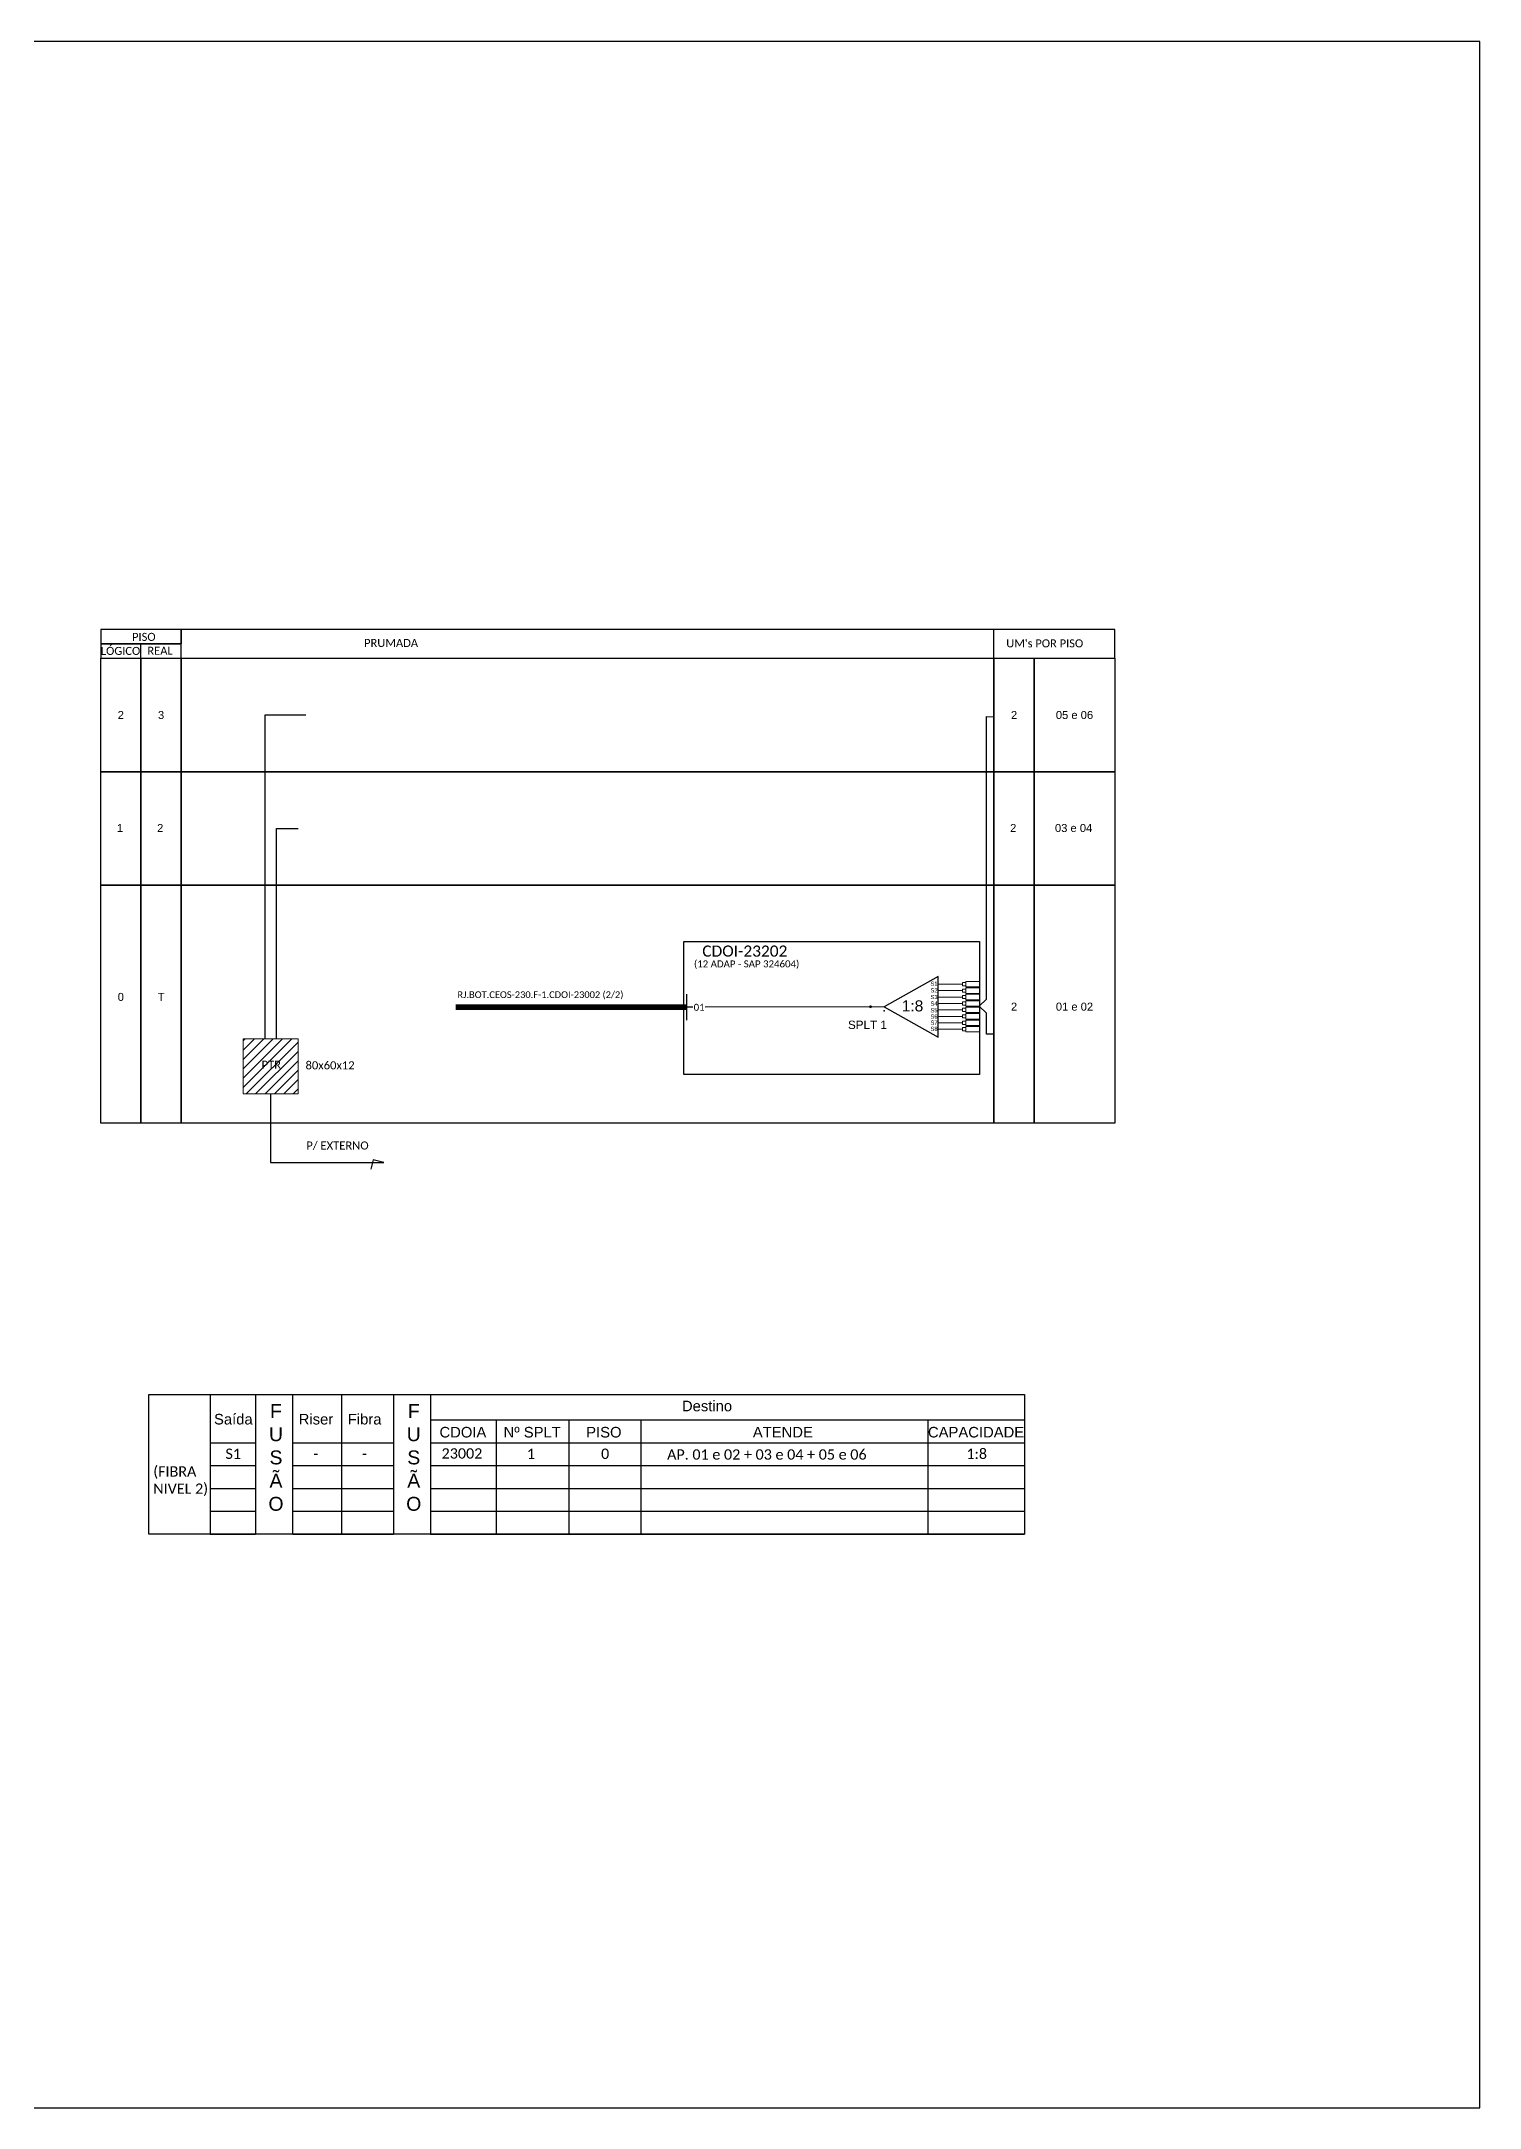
# Model space of a CAD drawing. Extents: x -89 to 749, y 705 to 1299.
# Drawn here: x 336 to 749, y 705 to 1299 of the extents above; entities that cross this region are included whole.
import ezdxf
from ezdxf.enums import TextEntityAlignment as Align

# ---------------------------------------------------------------- set-up
doc = ezdxf.new("R2010")
doc.units = 0
doc.styles.add('ARIAL', font='arial.ttf')
doc.styles.add('WMF-Calibri0', font='calibri.ttf')

# ---------------------------------------------------------------- blocks, each defined once
blk = doc.blocks.new('CDOI-12 ADAP SAP 05 ESQ')
at = {"color": 1}
blk.add_lwpolyline([(5016.02, -490.32), (5016.02, -490.32), (5016.02, -490.32), (4962.89, -490.32), (4962.89, -466.43), (4962.89, -466.43)], dxfattribs=at)
blk.add_lwpolyline([(4962.89, -466.43), (5016.02, -466.43), (5016.02, -490.32), (4962.89, -490.32)], close=True, dxfattribs=at)
blk = doc.blocks.new('SPLT_1-8_SC-APC')
at = {"color": 1}
blk.add_lwpolyline([(-7.37, -2.1), (-17.04, -7.55), (-7.37, -13), (-7.37, -2.1)], dxfattribs=at)
at = {"color": 3, "lineweight": 0}
for points in [[(-2.99, -3.51), (-7.37, -3.51)], [(-2.41, -3.02), (-2.41, -4)], [(-2.41, -3.02), (0, -3.02)], [(-7.37, -4.66), (-2.99, -4.66)], [(-7.37, -5.82), (-2.99, -5.82)], [(-7.37, -6.97), (-2.99, -6.97)], [(-2.41, -4), (0, -4)], [(-2.41, -4.17), (-2.41, -5.16)], [(-2.41, -4.17), (0, -4.17)], [(-2.41, -5.16), (0, -5.16)], [(-2.41, -5.32), (-2.41, -6.31)], [(-2.41, -5.32), (0, -5.32)], [(-2.41, -6.31), (0, -6.31)], [(-2.41, -6.48), (-2.41, -7.46)], [(-2.41, -6.48), (0, -6.48)], [(-7.37, -8.12), (-2.99, -8.12)], [(-7.37, -9.28), (-2.99, -9.28)], [(-7.37, -10.43), (-2.99, -10.43)], [(-2.41, -7.46), (0, -7.46)], [(-2.41, -7.63), (-2.41, -8.62)], [(-2.41, -7.63), (0, -7.63)], [(-2.41, -8.62), (0, -8.62)], [(-2.41, -8.78), (-2.41, -9.77)], [(-2.41, -8.78), (0, -8.78)], [(-2.41, -9.77), (0, -9.77)], [(-2.41, -9.94), (-2.41, -10.92)], [(-2.41, -9.94), (0, -9.94)], [(-2.41, -10.92), (0, -10.92)], [(-2.41, -11.09), (-2.41, -12.08)], [(-2.41, -11.09), (0, -11.09)], [(-7.37, -11.58), (-2.99, -11.58)], [(-2.41, -12.08), (0, -12.08)]]:
    blk.add_lwpolyline(points, dxfattribs=at)
for points in [[(-2.99, -3.22), (-2.41, -3.22), (-2.41, -3.8), (-2.99, -3.8)], [(-2.99, -4.38), (-2.41, -4.38), (-2.41, -4.95), (-2.99, -4.95)], [(-2.99, -5.53), (-2.41, -5.53), (-2.41, -6.1), (-2.99, -6.1)], [(-2.99, -6.68), (-2.41, -6.68), (-2.41, -7.26), (-2.99, -7.26)], [(-2.99, -7.84), (-2.41, -7.84), (-2.41, -8.41), (-2.99, -8.41)], [(-2.99, -8.99), (-2.41, -8.99), (-2.41, -9.56), (-2.99, -9.56)], [(-2.99, -10.14), (-2.41, -10.14), (-2.41, -10.72), (-2.99, -10.72)], [(-2.99, -11.3), (-2.41, -11.3), (-2.41, -11.87), (-2.99, -11.87)]]:
    blk.add_lwpolyline(points, close=True, dxfattribs=at)
at = {"color": 1, "lineweight": 0}
blk.add_lwpolyline([(-17.04, -7.55), (-19.26, -7.55)], dxfattribs=at)
at = {"color": 1, "style": 'ARIAL'}
for s, height, p in [('S1', 0.75, (-8.74, -3.78)), ('1:8', 2, (-13.91, -8.4)), ('S2', 0.75, (-8.74, -4.97)), ('S3', 0.75, (-8.74, -6.18)), ('S4', 0.75, (-8.74, -7.36)), ('S5', 0.75, (-8.74, -8.57)), ('S6', 0.75, (-8.74, -9.69)), ('S7', 0.75, (-8.74, -10.78)), ('S8', 0.75, (-8.74, -11.9))]:
    blk.add_text(s, height=height, dxfattribs=at).set_placement(p)

msp = doc.modelspace()

# ---------------------------------------------------------------- hatches: boundary and pattern name
h = msp.add_hatch(color=3)
h.dxf.hatch_style = 1
edge = h.paths.add_edge_path()
edge.add_arc((574.15, 1021.5), 0.41, 0, 360)
h = msp.add_hatch()
h.set_pattern_fill('ANSI31', color=1, scale=0.6)
h.set_pattern_definition([(45, (-382.7974, 3683.522), (-1.3470384, 1.3470384), [])])
h.paths.add_polyline_path([(409.61, 996.46), (409.61, 1012.27), (393.81, 1012.27), (393.81, 996.46)])
h.paths.add_polyline_path([(398.54, 1003.09), (405.35, 1003.09), (405.35, 1006.57), (398.54, 1006.57)], flags=24)

# ---------------------------------------------------------------- linework, layer by layer
at = {"color": 7}
for p, q in [((397.39, 910.04), (397.39, 869.92)), ((422.09, 910.04), (422.09, 869.92)), ((437, 910.04), (437, 869.92)), ((447.72, 910.04), (447.72, 869.92)), ((466.59, 902.75), (466.59, 869.92)), ((487.39, 902.75), (487.39, 869.92)), ((508.15, 902.75), (508.15, 869.92)), ((590.6, 902.75), (590.6, 869.92))]:
    msp.add_line(p, q, dxfattribs=at)
for points in [[(-89.32, 705.02), (749.25, 705.02), (749.25, 1299.02), (-89.32, 1299.02), (-89.32, 705.02)], [(376.02, 1121.75), (644.39, 1121.75), (644.39, 1129.97), (376.02, 1129.97), (376.02, 1129.97), (376.02, 1125.86)], [(609.63, 1121.75), (609.63, 1129.97)], [(364.44, 1121.75), (364.44, 1125.86)]]:
    msp.add_lwpolyline(points)
for points in [[(352.87, 1125.86), (376.02, 1125.86), (376.02, 1129.97), (352.87, 1129.97)], [(352.87, 1121.75), (376.02, 1121.75), (376.02, 1125.86), (352.87, 1125.86)]]:
    msp.add_lwpolyline(points, close=True)
for points in [[(352.87, 1121.75), (364.44, 1121.75), (364.44, 1089), (352.87, 1089)], [(364.44, 1121.75), (376.02, 1121.75), (376.02, 1089), (364.44, 1089)], [(376.02, 1121.75), (609.63, 1121.75), (609.63, 1089), (376.02, 1089)], [(609.63, 1121.75), (621.2, 1121.75), (621.2, 1089), (609.63, 1089)], [(621.2, 1121.75), (644.35, 1121.75), (644.35, 1089), (621.2, 1089)], [(352.87, 1089), (364.44, 1089), (364.44, 1056.45), (352.87, 1056.45)], [(364.44, 1089), (376.02, 1089), (376.02, 1056.45), (364.44, 1056.45)], [(376.02, 1089), (609.63, 1089), (609.63, 1056.45), (376.02, 1056.45)], [(609.63, 1089), (621.2, 1089), (621.2, 1056.45), (609.63, 1056.45)], [(621.2, 1089), (644.35, 1089), (644.35, 1056.45), (621.2, 1056.45)], [(352.87, 1056.45), (364.44, 1056.45), (364.44, 987.99), (352.87, 987.99)], [(364.44, 1056.45), (376.02, 1056.45), (376.02, 987.99), (364.44, 987.99)], [(376.02, 1056.45), (609.63, 1056.45), (609.63, 987.99), (376.02, 987.99)], [(609.63, 1056.45), (621.2, 1056.45), (621.2, 987.99), (609.63, 987.99)], [(621.2, 1056.45), (644.35, 1056.45), (644.35, 987.99), (621.2, 987.99)], [(366.71, 910.04), (618.38, 910.04), (618.38, 869.92), (366.71, 869.92)]]:
    msp.add_lwpolyline(points, close=True, dxfattribs=at)
at = {"color": 3}
for points in [[(400.16, 1012.27), (400.16, 1105.37), (411.83, 1105.37)], [(609.63, 1013.66), (607.45, 1013.66), (607.45, 1019.66), (605.37, 1021.65), (607.45, 1023.65), (607.45, 1104.89), (609.63, 1104.88)], [(403.37, 1012.27), (403.37, 1072.72), (409.61, 1072.72)], [(523.05, 1021.38), (521.27, 1021.38)], [(574.56, 1021.52), (526.67, 1021.38)]]:
    msp.add_lwpolyline(points, dxfattribs=at)
at = {"color": 1, "const_width": 1.6}
msp.add_lwpolyline([(454.92, 1021.38), (521.27, 1021.38)], dxfattribs=at)
at = {"color": 1}
msp.add_lwpolyline([(521.27, 1025.08), (521.27, 1017.67)], dxfattribs=at)
at = {"color": 1, "lineweight": 0}
msp.add_lwpolyline([(393.81, 1012.27), (409.61, 1012.27), (409.61, 996.46), (393.81, 996.46)], close=True, dxfattribs=at)
at = {"color": 10}
msp.add_lwpolyline([(401.71, 996.46), (401.71, 976.69), (434.28, 976.69), (431.23, 977.52), (430.51, 974.85)], dxfattribs=at)
at = {"color": 7}
for points in [[(384.35, 910.04), (384.35, 869.92)], [(408.1, 869.92), (408.1, 910.04)], [(447.72, 902.75), (618.38, 902.75)], [(384.35, 896.18), (397.39, 896.18)], [(408.1, 896.18), (437, 896.18)], [(447.72, 896.18), (618.38, 896.18)], [(384.35, 889.61), (397.39, 889.61)], [(408.1, 889.61), (437, 889.61)], [(447.72, 889.61), (508.15, 889.61)], [(508.15, 889.61), (590.6, 889.61)], [(590.6, 889.61), (618.38, 889.61)], [(384.35, 883.05), (397.39, 883.05)], [(408.1, 883.05), (437, 883.05)], [(447.72, 883.05), (618.38, 883.05)], [(384.35, 876.48), (397.39, 876.48)], [(408.1, 876.48), (437, 876.48)], [(447.72, 876.48), (618.38, 876.48)], [(384.35, 869.92), (397.39, 869.92)], [(384.35, 869.92), (397.39, 869.92)], [(408.1, 869.92), (437, 869.92)], [(408.1, 869.92), (437, 869.92)], [(447.72, 869.92), (618.38, 869.92)], [(447.72, 869.92), (618.38, 869.92)]]:
    msp.add_lwpolyline(points, dxfattribs=at)
for p in [(352.87, 1089), (352.87, 1056.45)]:
    msp.add_point(p, dxfattribs=at)
msp.add_point((578.12, 1020.33))

# ---------------------------------------------------------------- block references
at = {"xscale": 1.6, "yscale": 1.6, "zscale": 1.6}
msp.add_blockref('CDOI-12 ADAP SAP 05 ESQ', (-7420.12, 1786.51), dxfattribs=at)
at = {"color": 3, "xscale": 1.6, "yscale": 1.6, "zscale": 1.6}
msp.add_blockref('SPLT_1-8_SC-APC', (605.37, 1033.59), dxfattribs=at)

# ---------------------------------------------------------------- texts
at = {"style": 'WMF-Calibri0'}
for s, height, p in [('     PISO', 2.3, (357.83, 1126.67)), ('  LÓGICO', 2.3, (351.29, 1122.64)), ('    REAL', 2.3, (363.05, 1122.69)), ('PRUMADA', 2.3, (428.58, 1124.93)), ("UM's POR PISO", 2.3, (613.16, 1124.81)), ('01', 2, (523.31, 1020.34)), ('PTR', 2.317, (399.12, 1003.68)), ('80x60x12', 2.317, (411.75, 1003.51)), ('P/ EXTERNO', 2.317, (411.97, 980.45))]:
    msp.add_text(s, height=height, dxfattribs=at).set_placement(p)
at = {"color": 7, "style": 'ARIAL'}
for s, height, p in [('2', 2.3, (358.66, 1105.37)), ('3', 2.3, (370.23, 1105.37)), ('2', 2.3, (615.42, 1105.37)), ('05 e 06', 2.3, (632.78, 1105.37)), ('1', 2.3, (358.41, 1072.88)), ('2', 2.3, (369.98, 1072.88)), ('2', 2.3, (615.17, 1072.88)), ('03 e 04', 2.3, (632.53, 1072.88)), ('0', 2.3, (358.66, 1024.33)), ('T', 2.3, (370.23, 1024.33)), ('2', 2.3, (615.42, 1021.53)), ('01 e 02', 2.3, (632.78, 1021.53)), ('Saída', 3.044, (391, 902.94)), ('Riser', 3.044, (414.75, 902.94)), ('Fibra', 3.044, (428.74, 902.94)), ('Destino', 3.044, (527.16, 906.73)), ('CDOIA', 3.044, (456.99, 899.2)), ('Nº SPLT', 3.044, (476.9, 899.2)), ('PISO', 3.044, (497.51, 899.2)), ('ATENDE', 3.044, (548.95, 899.2)), ('CAPACIDADE', 3.044, (604.49, 899.2))]:
    msp.add_text(s, height=height, dxfattribs=at).set_placement(p, align=Align.MIDDLE_CENTER)
at = {"color": 1, "style": 'WMF-Calibri0'}
msp.add_text('(12 ADAP - SAP 324604)', height=2, dxfattribs=at).set_placement((538.54, 1032.82), align=Align.CENTER)
for s, height, p in [('CDOI-23202', 3.2, (525.8, 1035.9)), ('RJ.BOT.CEOS-230.F-1.CDOI-23002 (2/2)', 1.92, (455.42, 1024.01))]:
    msp.add_text(s, height=height, dxfattribs=at).set_placement(p)
at = {"color": 7}
for s, height, style, p in [('SPLT 1', 2.4, 'ARIAL', (567.67, 1015.11)), ('S1', 2.966, 'WMF-Calibri0', (388.73, 891.52)), ('-', 2.97, 'WMF-Calibri0', (414.02, 891.52)), ('-', 2.97, 'WMF-Calibri0', (428.01, 891.52)), ('23002', 2.966, 'WMF-Calibri0', (450.86, 891.61)), ('1', 2.97, 'WMF-Calibri0', (475.38, 891.52)), ('0', 2.97, 'WMF-Calibri0', (496.7, 891.52)), ('AP. 01 e 02 + 03 e 04 + 05 e 06', 2.9659, 'WMF-Calibri0', (515.68, 891.31)), ('1:8', 2.966, 'WMF-Calibri0', (601.71, 891.52))]:
    msp.add_text(s, height=height, dxfattribs=dict(at, style=style)).set_placement(p)
for s, insert, char_height, width, attachment_point, style in [('F\\PU\\PS\\PÃ\\PO', (403.26, 907.28), 4, 2.5977, 2, 'ARIAL'), ('F\\PU\\PS\\PÃ\\PO', (442.86, 907.28), 4, 2.5977, 2, 'ARIAL'), ('(FIBRA NIVEL 2)', (367.98, 889.39), 2.9659, 16.8313, 1, 'WMF-Calibri0')]:
    msp.add_mtext(s, dxfattribs=dict(at, insert=insert, char_height=char_height, width=width, attachment_point=attachment_point, style=style))

doc.saveas('drawing.dxf')
